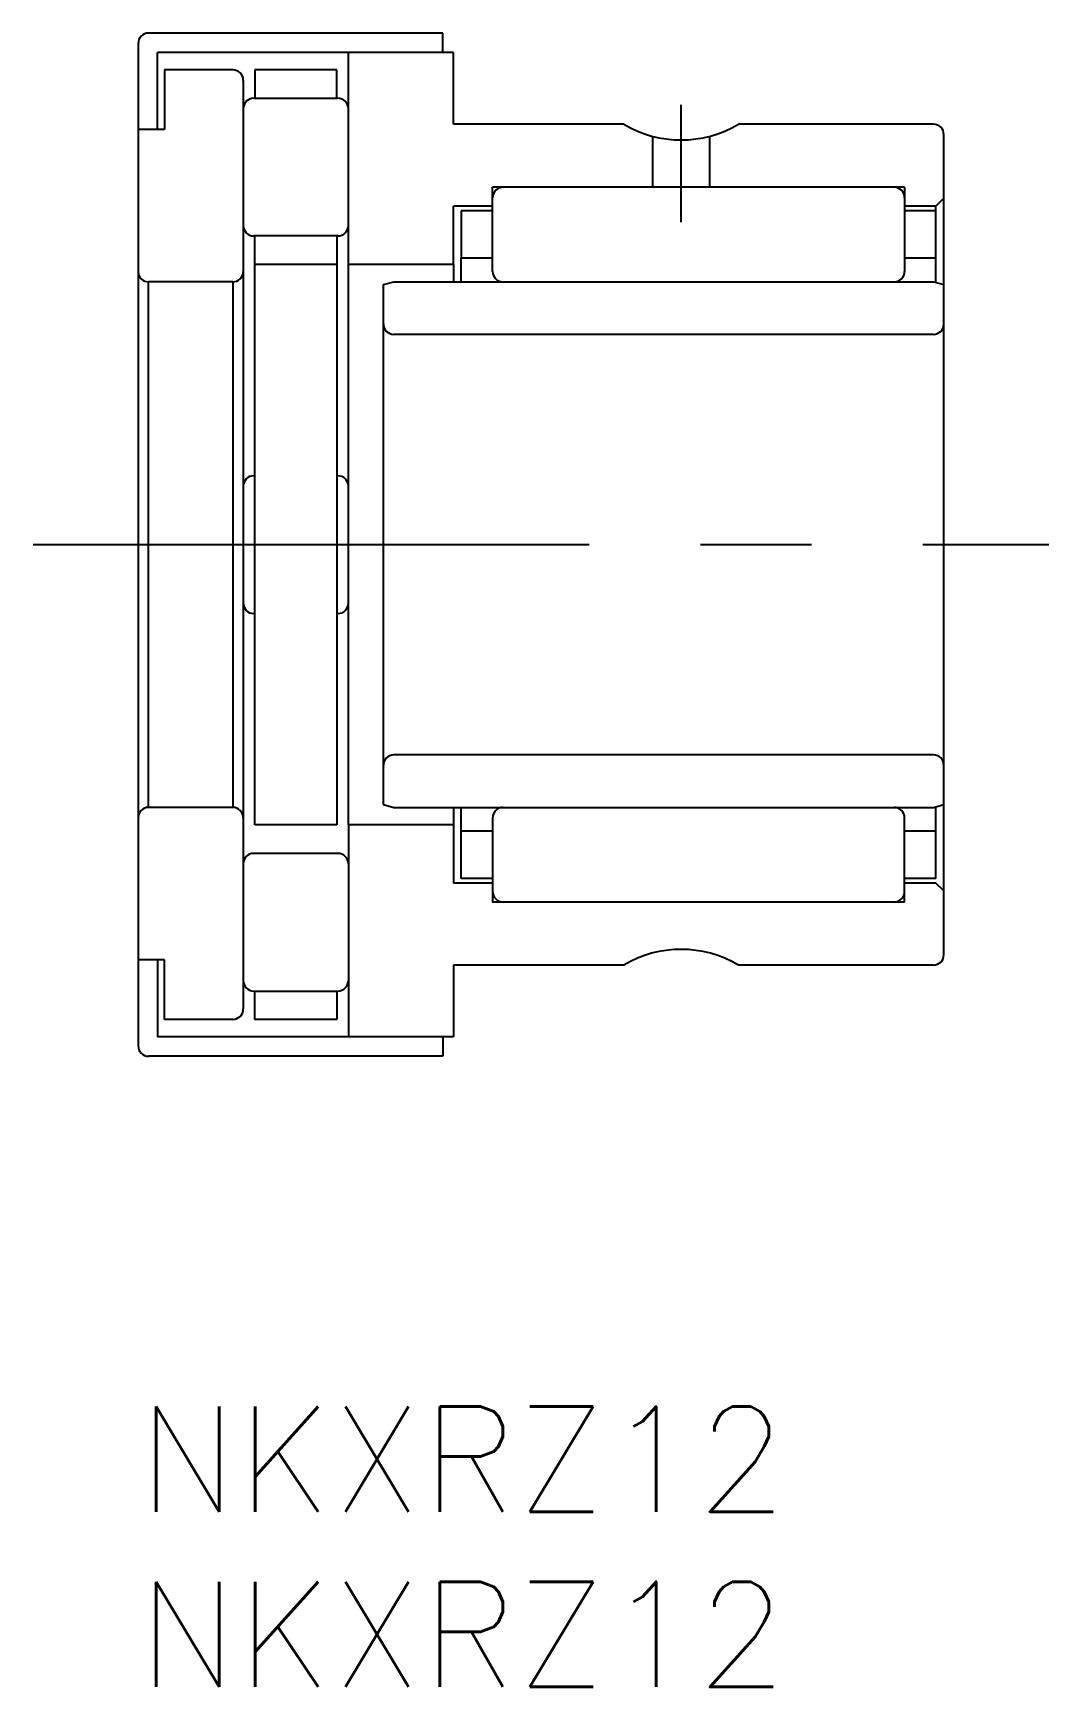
# Model space of a CAD drawing. Extents: x -3 to 26, y -8 to 39.2.
import ezdxf

# ---------------------------------------------------------------- set-up
doc = ezdxf.new("R2010")
doc.units = 0
doc.header["$LTSCALE"] = 0.5
doc.linetypes.add('CENTER', pattern=[50.8, 31.75, -6.35, 6.35, -6.35])
for name, color, linetype in [('MSM_CENTER', 1, 'CENTER'), ('MSM_CONTINUOUS', 7, 'CONTINUOUS'), ('MSM_PART_NUMBER', 7, 'CONTINUOUS')]:
    doc.layers.add(name, color=color, linetype=linetype)
doc.styles.get("Standard").update_dxf_attribs({"font": 'txt.shx', "height": 3, "bigfont": 'bigfont.shx'})

# ---------------------------------------------------------------- blocks, each defined once
blk = doc.blocks.new('*U2')
at = {"layer": 'MSM_PART_NUMBER'}
blk.add_text('NKXRZ12', height=3, dxfattribs=at).set_placement((0, -3))
blk = doc.blocks.new('*U3')
at = {"layer": 'MSM_PART_NUMBER'}
blk.add_text('NKXRZ12', height=3, dxfattribs=at).set_placement((0, -8))

msp = doc.modelspace()

# ---------------------------------------------------------------- linework, layer by layer
at = {"layer": 'MSM_CENTER'}
for p, q in [((15.5, 33.8), (15.5, 37.15)), ((-3, 24.6), (26, 24.6))]:
    msp.add_line(p, q, dxfattribs=at)
at = {"layer": 'MSM_CONTINUOUS'}
for p, q in [((8.7, 39.2), (0.3, 39.2)), ((8.7, 38.65), (8.7, 39.2)), ((0, 38.9), (0, 10.3)), ((9, 38.65), (0.55, 38.65)), ((0.55, 36.45), (0.55, 38.65)), ((6, 32.6), (6, 38.65)), ((9, 36.6), (9, 38.65)), ((2.7, 38.15), (0.75, 38.15)), ((0.75, 38.15), (0.75, 36.45)), ((3, 37.85), (3, 11.35)), ((5.67, 38.15), (3.33, 38.15)), ((3.33, 38.15), (3.33, 37.34)), ((5.67, 37.34), (5.67, 38.15)), ((3.3, 37.34), (5.7, 37.34)), ((0.75, 36.45), (0, 36.45)), ((13.864, 36.6), (9, 36.6)), ((22.7, 36.6), (17.136, 36.6)), ((14.682, 36.256), (14.682, 34.8)), ((16.318, 34.8), (16.318, 36.256)), ((23, 12.9), (23, 36.3)), ((21.88, 34.8), (10.12, 34.8)), ((10.12, 32.4), (10.12, 34.8)), ((21.88, 34.8), (21.88, 32.4)), ((23, 34.484), (22.776, 34.26)), ((10.12, 34.26), (9, 34.26)), ((9, 32.6), (9, 34.26)), ((10.12, 34.125), (9.224, 34.125)), ((9.224, 34.125), (9.224, 32.775)), ((22.776, 34.26), (21.88, 34.26)), ((22.776, 34.125), (21.88, 34.125)), ((22.776, 32.08), (22.776, 34.26)), ((5.7, 33.41), (3.3, 33.41)), ((3.33, 16.6), (3.33, 33.41)), ((5.67, 33.41), (5.67, 16.6)), ((5.67, 32.6), (3.33, 32.6)), ((9, 32.6), (6, 32.6)), ((6, 16.6), (6, 32.6)), ((9, 32.6), (9, 32.1)), ((10.12, 32.775), (9.224, 32.775)), ((9.224, 32.1), (9.224, 32.775)), ((22.776, 32.775), (21.88, 32.775)), ((2.7, 32.1), (0.3, 32.1)), ((0.3, 17.1), (0.3, 32.1)), ((2.7, 32.1), (2.7, 17.1)), ((7, 32.02), (7.3, 32.1)), ((7.3, 32.1), (22.7, 32.1)), ((22.7, 32.1), (23, 32.02)), ((7, 17.18), (7, 32.02)), ((22.7, 30.6), (7.3, 30.6)), ((3.33, 26.565), (3.3, 26.565)), ((5.7, 26.565), (5.67, 26.565)), ((3.3, 22.635), (3.33, 22.635)), ((5.67, 22.635), (5.7, 22.635)), ((22.7, 18.6), (7.3, 18.6)), ((2.7, 17.1), (0.3, 17.1)), ((7, 17.18), (7.3, 17.1)), ((7.3, 17.1), (22.7, 17.1)), ((9, 17.1), (9, 16.6)), ((9.224, 16.425), (9.224, 17.1)), ((22.7, 17.1), (23, 17.18)), ((22.776, 15.075), (22.776, 17.12)), ((5.67, 16.6), (3.33, 16.6)), ((6, 16.6), (6, 10.55)), ((9, 16.6), (6, 16.6)), ((9, 16.6), (9, 14.94)), ((10.12, 16.8), (10.12, 14.4)), ((21.88, 14.4), (21.88, 16.8)), ((10.12, 16.425), (9.224, 16.425)), ((9.224, 15.075), (9.224, 16.425)), ((22.776, 16.425), (21.88, 16.425)), ((5.7, 15.79), (3.3, 15.79)), ((10.12, 14.94), (9, 14.94)), ((10.12, 15.075), (9.224, 15.075)), ((22.776, 15.075), (21.88, 15.075)), ((22.776, 14.94), (21.88, 14.94)), ((23, 14.716), (22.776, 14.94)), ((21.88, 14.4), (10.12, 14.4)), ((0.75, 12.75), (0, 12.75)), ((0.55, 12.75), (0.55, 10.55)), ((0.75, 11.05), (0.75, 12.75)), ((13.864, 12.6), (9, 12.6)), ((9, 12.6), (9, 10.55)), ((22.7, 12.6), (17.136, 12.6)), ((3.3, 11.86), (5.7, 11.86)), ((3.33, 11.05), (3.33, 11.86)), ((5.67, 11.86), (5.67, 11.05)), ((2.7, 11.05), (0.75, 11.05)), ((5.67, 11.05), (3.33, 11.05)), ((9, 10.55), (0.55, 10.55)), ((8.7, 10.55), (8.7, 10)), ((8.7, 10), (0.3, 10))]:
    msp.add_line(p, q, dxfattribs=at)
for centre, radius, start, end in [((0.3, 38.9), 0.3, 90, 180), ((2.7, 37.85), 0.3, 0, 90), ((3.3, 37.04), 0.3, 90, 180), ((5.7, 37.04), 0.3, 0, 90), ((15.5, 39.35), 3.2, 239.2465, 300.7535), ((22.7, 36.3), 0.3, 0, 90), ((10.42, 34.5), 0.3, 90, 180), ((21.58, 34.5), 0.3, 0, 90), ((3.3, 33.71), 0.3, 180, 270), ((5.7, 33.71), 0.3, 270, 0), ((0.3, 32.4), 0.3, 180, 270), ((2.7, 32.4), 0.3, 270, 0), ((10.42, 32.4), 0.3, 180, 270), ((21.58, 32.4), 0.3, 270, 0), ((7.3, 30.9), 0.3, 179.9998, 269.9998), ((22.7, 30.9), 0.3, 269.9998, 0), ((3.3, 26.265), 0.3, 90, 180), ((5.7, 26.265), 0.3, 0, 90), ((3.3, 22.935), 0.3, 180, 270), ((5.7, 22.935), 0.3, 270, 0), ((7.3, 18.3), 0.3, 90.0002, 180.0002), ((22.7, 18.3), 0.3, 0, 90.0002), ((0.3, 16.8), 0.3, 90, 180), ((2.7, 16.8), 0.3, 0, 90), ((10.42, 16.8), 0.3, 90, 180), ((21.58, 16.8), 0.3, 0, 90), ((3.3, 15.49), 0.3, 90, 180), ((5.7, 15.49), 0.3, 0, 90), ((10.42, 14.7), 0.3, 180, 270), ((21.58, 14.7), 0.3, 270, 0), ((15.5, 9.85), 3.2, 59.2465, 120.7535), ((22.7, 12.9), 0.3, 270, 0), ((3.3, 12.16), 0.3, 180, 270), ((5.7, 12.16), 0.3, 270, 0), ((2.7, 11.35), 0.3, 270, 0), ((0.3, 10.3), 0.3, 180, 270)]:
    msp.add_arc(centre, radius, start, end, dxfattribs=at)

# ---------------------------------------------------------------- block references
for name in ['*U2', '*U3']:
    msp.add_blockref(name, (0, 0), dxfattribs=at)

doc.saveas('drawing.dxf')
